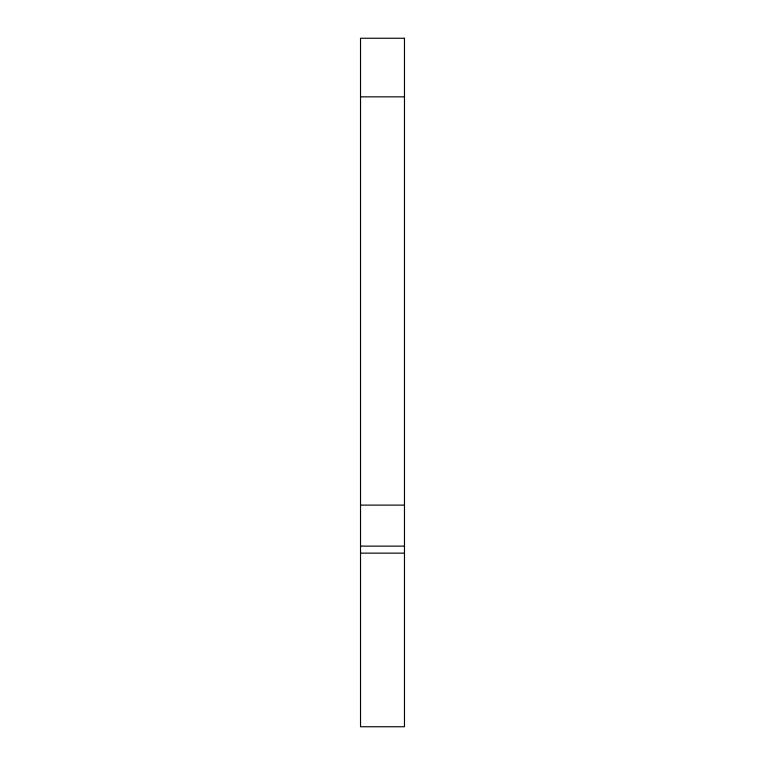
<?xml version="1.0" encoding="UTF-8"?>
<svg xmlns="http://www.w3.org/2000/svg" width="765" height="765" viewBox="0 0 765 765"><rect width="100%" height="100%" fill="white"/><g stroke="black" fill="none" stroke-linecap="round" stroke-linejoin="round"><path stroke-width="1.15" d="M360.525 96.849L404.475 96.849M360.525 505.11L404.475 505.11M360.525 546.124L404.475 546.124M360.525 553.143L404.475 553.143M404.475 38.25L360.525 38.25L360.525 726.75L404.475 726.75L404.475 38.25"/></g></svg>
